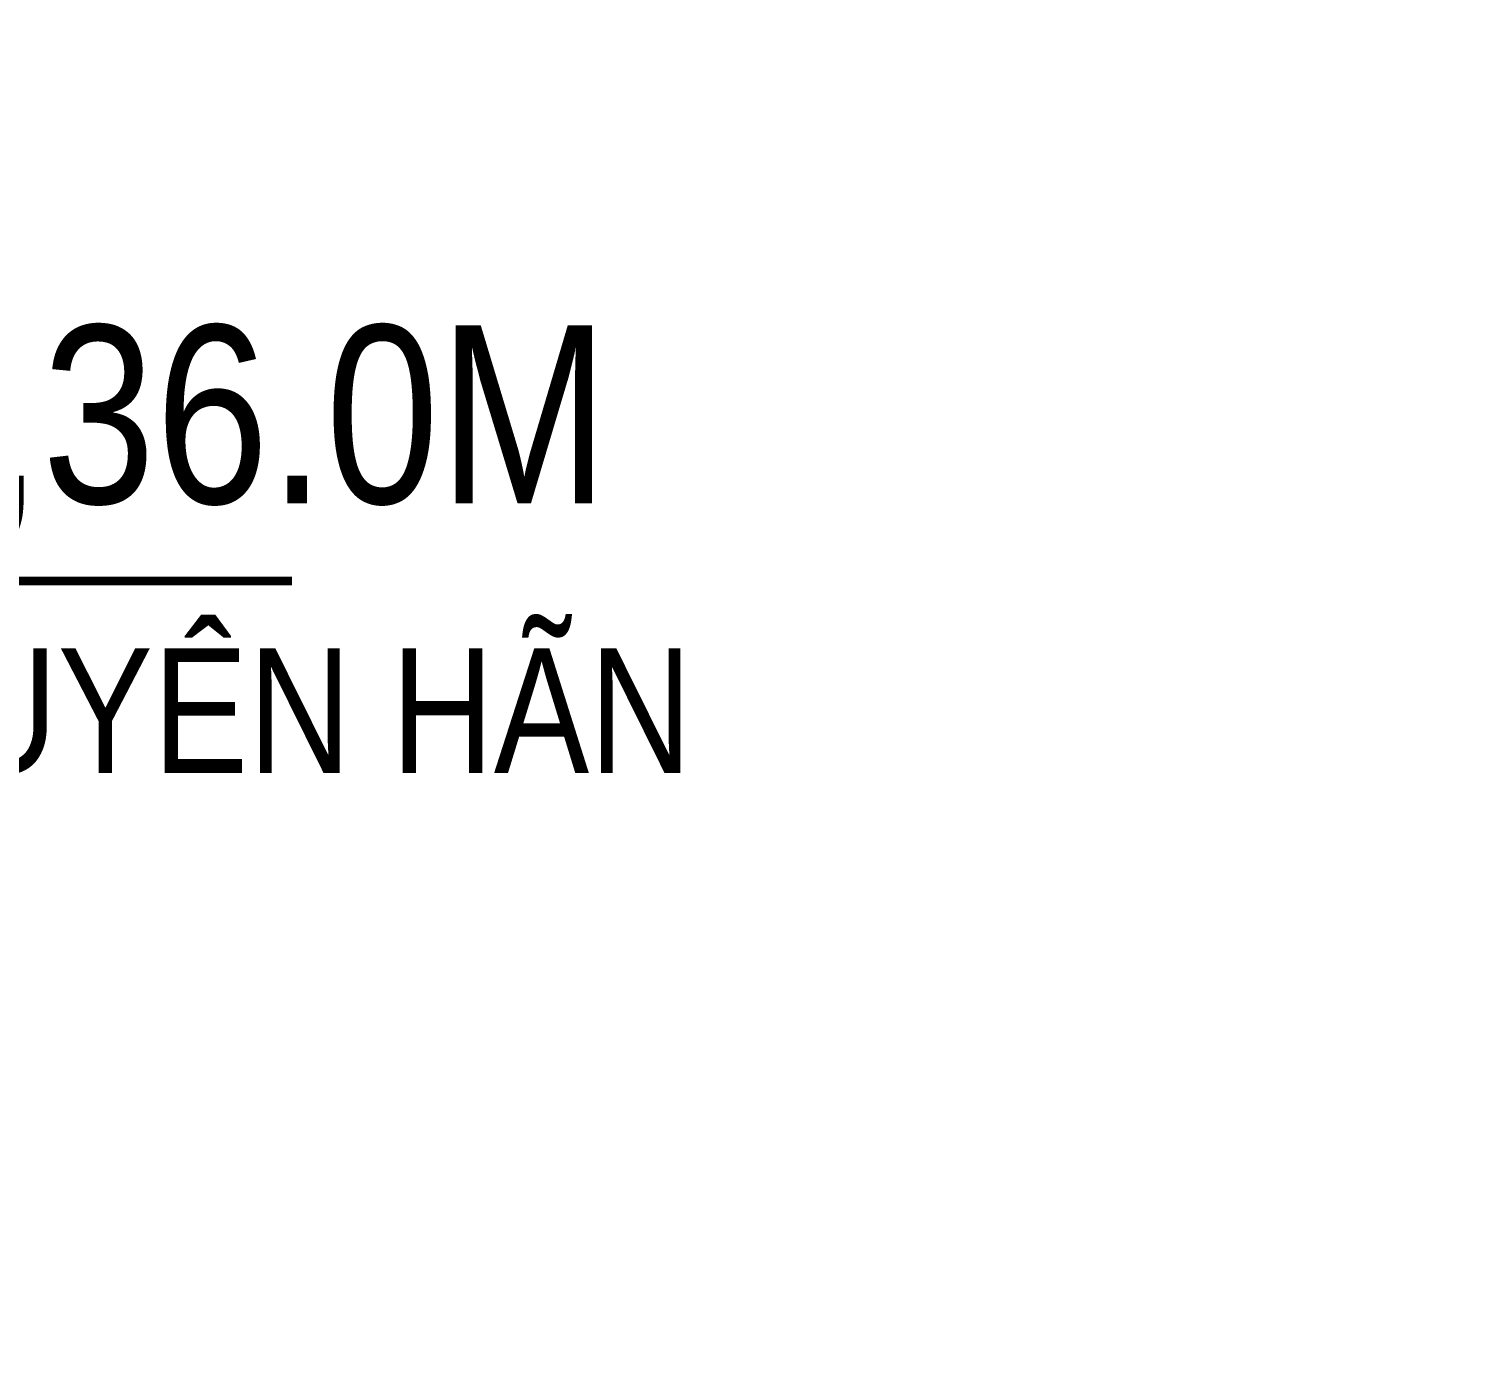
# Model space of a CAD drawing. Header units: metres. Extents: x 563124 to 573994, y 2062953 to 2068466.
# Drawn here: x 568835.34 to 568855.58, y 2065878.08 to 2065896.75 of the extents above; entities that cross this region are included whole.
import ezdxf

# ---------------------------------------------------------------- set-up
doc = ezdxf.new("R2010")
doc.units = ezdxf.units.M
for name, color, linetype in [('DienHT', 1, 'CONTINUOUS'), ('ghichieudai', 7, 'CONTINUOUS'), ('MATCATDUONG', 8, 'CONTINUOUS')]:
    doc.layers.add(name, color=color, linetype=linetype)
doc.styles.add('IN', font='VHARIALN.ttf')

msp = doc.modelspace()

# ---------------------------------------------------------------- wipeouts: each hides what was drawn before it
msp.add_wipeout([(568538.555, 2065837.116), (569134.391, 2065836.361), (569131.193, 2065953.825), (568779.004, 2065956.683), (568600.602, 2065960.315)]).dxf.layer = 'ghichieudai'

# ---------------------------------------------------------------- next in the draw order: linework, layer by layer
at = {"layer": 'MATCATDUONG', "linetype": 'Continuous', "extrusion": (1.01388e-11, 1.13736e-08, 1), "const_width": 0.12, "elevation": 0.024}
msp.add_lwpolyline([(568819.551, 2065888.998), (568839.034, 2065888.998)], dxfattribs=at)

# ---------------------------------------------------------------- next in the draw order: texts
at = {"layer": 'DienHT', "color": 7, "linetype": 'Continuous', "extrusion": (3.31378e-12, 1.1371e-08, 1), "style": 'IN'}
for s, height, p in [('mÆt c¾t A-A,36.0m', 2.5, (568816.633, 2065890.086, 0.024)), ('§\xadêng trÇn nguyªn h·n', 1.75, (568817.16, 2065886.301, 0.024))]:
    msp.add_text(s, height=height, dxfattribs=at).set_placement(p)

doc.saveas('drawing.dxf')
